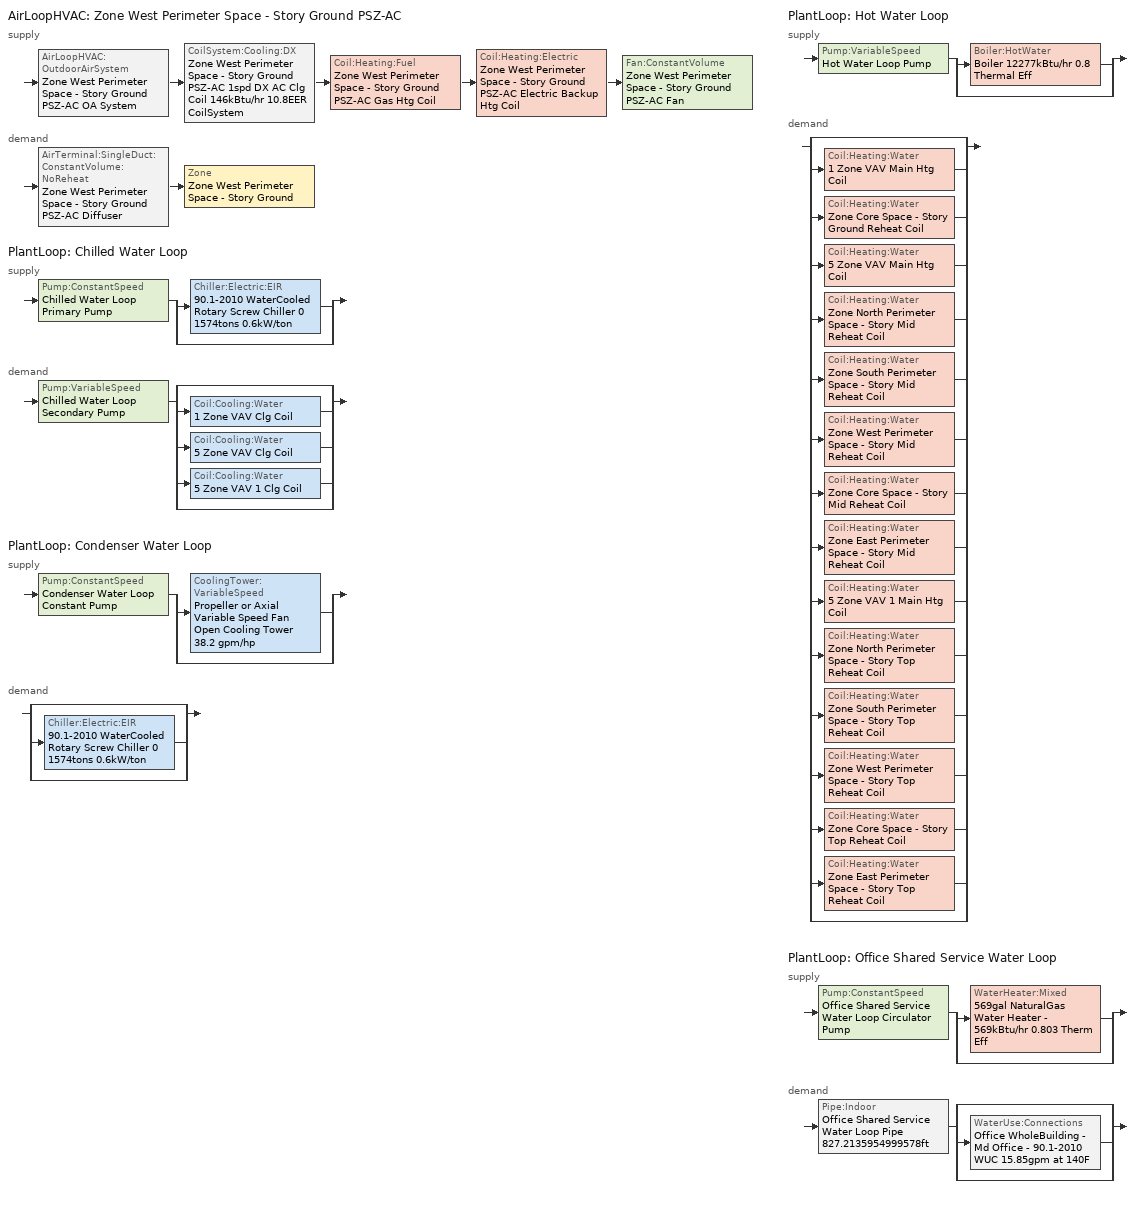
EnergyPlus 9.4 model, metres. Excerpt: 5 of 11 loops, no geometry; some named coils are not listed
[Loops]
AirLoopHVAC 'Zone West Perimeter Space - Story Ground PSZ-AC'
 supply: AirLoopHVAC:OutdoorAirSystem 'Zone West Perimeter Space - Story Ground PSZ-AC OA System' > CoilSystem:Cooling:DX 'Zone West Perimeter Space - Story Ground PSZ-AC 1spd DX AC Clg Coil 146kBtu/hr 10.8EER CoilSystem' > Coil:Heating:Fuel 'Zone West Perimeter Space - Story Ground PSZ-AC Gas Htg Coil' > Coil:Heating:Electric 'Zone West Perimeter Space - Story Ground PSZ-AC Electric Backup Htg Coil' > Fan:ConstantVolume 'Zone West Perimeter Space - Story Ground PSZ-AC Fan'
 demand: AirTerminal:SingleDuct:ConstantVolume:NoReheat 'Zone West Perimeter Space - Story Ground PSZ-AC Diffuser' > Zone 'Zone West Perimeter Space - Story Ground'
PlantLoop 'Chilled Water Loop'
 supply: Pump:ConstantSpeed 'Chilled Water Loop Primary Pump' > split
  | Chiller:Electric:EIR '90.1-2010 WaterCooled  Rotary Screw Chiller 0 1574tons 0.6kW/ton'
  | bypass
 demand: Pump:VariableSpeed 'Chilled Water Loop Secondary Pump' > split
  | bypass
  | Coil:Cooling:Water '1 Zone VAV Clg Coil'
  | Coil:Cooling:Water '5 Zone VAV Clg Coil'
  | Coil:Cooling:Water '5 Zone VAV 1 Clg Coil'
  | bypass
PlantLoop 'Condenser Water Loop'
 supply: Pump:ConstantSpeed 'Condenser Water Loop Constant Pump' > split
  | CoolingTower:VariableSpeed 'Propeller or Axial Variable Speed Fan Open Cooling Tower 38.2 gpm/hp'
  | bypass
 demand: split
  | bypass
  | Chiller:Electric:EIR '90.1-2010 WaterCooled  Rotary Screw Chiller 0 1574tons 0.6kW/ton'
  | bypass
PlantLoop 'Hot Water Loop'
 supply: Pump:VariableSpeed 'Hot Water Loop Pump' > split
  | Boiler:HotWater 'Boiler 12277kBtu/hr 0.8 Thermal Eff'
  | bypass
 demand: split
  | bypass
  | Coil:Heating:Water '1 Zone VAV Main Htg Coil'
  | Coil:Heating:Water 'Zone Core Space - Story Ground Reheat Coil'
  | Coil:Heating:Water '5 Zone VAV Main Htg Coil'
  | Coil:Heating:Water 'Zone North Perimeter Space - Story Mid Reheat Coil'
  | Coil:Heating:Water 'Zone South Perimeter Space - Story Mid Reheat Coil'
  | Coil:Heating:Water 'Zone West Perimeter Space - Story Mid Reheat Coil'
  | Coil:Heating:Water 'Zone Core Space - Story Mid Reheat Coil'
  | Coil:Heating:Water 'Zone East Perimeter Space - Story Mid Reheat Coil'
  | Coil:Heating:Water '5 Zone VAV 1 Main Htg Coil'
  | Coil:Heating:Water 'Zone North Perimeter Space - Story Top Reheat Coil'
  | Coil:Heating:Water 'Zone South Perimeter Space - Story Top Reheat Coil'
  | Coil:Heating:Water 'Zone West Perimeter Space - Story Top Reheat Coil'
  | Coil:Heating:Water 'Zone Core Space - Story Top Reheat Coil'
  | Coil:Heating:Water 'Zone East Perimeter Space - Story Top Reheat Coil'
  | bypass
PlantLoop 'Office Shared Service Water Loop'
 supply: Pump:ConstantSpeed 'Office Shared Service Water Loop Circulator Pump' > split
  | WaterHeater:Mixed '569gal NaturalGas Water Heater - 569kBtu/hr 0.803 Therm Eff'
  | bypass
 demand: Pipe:Indoor 'Office Shared Service Water Loop Pipe 827.2135954999578ft' > split
  | bypass
  | WaterUse:Connections 'Office WholeBuilding - Md Office - 90.1-2010 WUC 15.85gpm at 140F'
  | bypass
[Material] Roughness=Smooth; Thermal Absorptance=0.9; Solar Absorptance=0.7; Visible Absorptance=0.7
Name | Thickness {m} | Conductivity {W/m-K} | Density {kg/m3} | Specific Heat {J/kg-K}
Copper pipe 0.75in type L | 0.001143 | 386 | 8906.27 | 385.1856
Fiberglass batt 0.5in | 0.0127 | 0.0663448 | 11.2129 | 837.36
[Construction]
Copper pipe 0.75in type L with 0.5in fiberglass batt: Fiberglass batt 0.5in, Copper pipe 0.75in type L
[ZoneControl:Thermostat]
Zone West Perimeter Space - Story Ground Thermostat: Zone or ZoneList=Zone West Perimeter Space - Story Ground; Control Type Schedule=Zone West Perimeter Space - Story Ground Thermostat Schedule; Control 1=Office WholeBuilding - Md Office - 90.1-2010 Thermostat 12; Temperature Difference Between Cutout And Setpoint {deltaC}=0
[ThermostatSetpoint:DualSetpoint]
Office WholeBuilding - Md Office - 90.1-2010 Thermostat 12: Heating Setpoint Temperature Schedule=OfficeMedium HTGSETP_SCH_PACU_VAV_bot; Cooling Setpoint Temperature Schedule=OfficeMedium CLGSETP_SCH_NO_SETBACK
[Coil:Heating:Water] Availability Schedule=Always On Discrete; U-Factor Times Area Value {W/K}=Autosize; Maximum Water Flow Rate {m3/s}=Autosize; Performance Input Method=UFactorTimesAreaAndDesignWaterFlowRate; Rated Capacity {W}=Autosize; Rated Inlet Water Temperature {C}=82.2222; Rated Inlet Air Temperature {C}=12.7778; Rated Outlet Water Temperature {C}=71.1111; Rated Outlet Air Temperature {C}=40; Rated Ratio for Air and Water Convection=0.5
Zone Core Space - Story Ground Reheat Coil; Zone Core Space - Story Mid Reheat Coil; Zone Core Space - Story Top Reheat Coil; Zone East Perimeter Space - Story Mid Reheat Coil; Zone East Perimeter Space - Story Top Reheat Coil; Zone North Perimeter Space - Story Mid Reheat Coil; Zone North Perimeter Space - Story Top Reheat Coil; Zone South Perimeter Space - Story Mid Reheat Coil; Zone South Perimeter Space - Story Top Reheat Coil; Zone West Perimeter Space - Story Mid Reheat Coil; Zone West Perimeter Space - Story Top Reheat Coil
[Zone equipment]
Zone West Perimeter Space - Story Ground: Zone West Perimeter Space - Story Ground PSZ-AC Diffuser
[Sizing:Zone]
Zone West Perimeter Space - Story Ground: Zone Cooling Design Supply Air Temperature Input Method=SupplyAirTemperature; Zone Cooling Design Supply Air Temperature {C}=12.7778; Zone Cooling Design Supply Air Temperature Difference {deltaC}=11.11; Zone Heating Design Supply Air Temperature Input Method=SupplyAirTemperature; Zone Heating Design Supply Air Temperature {C}=50; Zone Heating Design Supply Air Temperature Difference {deltaC}=11.11; Zone Cooling Design Supply Air Humidity Ratio {kgWater/kgDryAir}=0.0085; Zone Heating Design Supply Air Humidity Ratio {kgWater/kgDryAir}=0.008; Design Specification Outdoor Air Object=Office WholeBuilding - Md Office Ventilation; Cooling Design Air Flow Method=DesignDay; Cooling Design Air Flow Rate {m3/s}=0; Cooling Minimum Air Flow per Zone Floor Area {m3/s-m2}=0.000762; Cooling Minimum Air Flow {m3/s}=0; Cooling Minimum Air Flow Fraction=0; Heating Design Air Flow Method=DesignDay; Heating Design Air Flow Rate {m3/s}=0; Heating Maximum Air Flow per Zone Floor Area {m3/s-m2}=0.002032; Heating Maximum Air Flow {m3/s}=0.141576; Heating Maximum Air Flow Fraction=0.3; Account for Dedicated Outdoor Air System=No
[Controller:MechanicalVentilation]
Controller Mechanical Ventilation 4: Availability Schedule=Zone West Perimeter Space - Story Ground PSZ-AC Occ Sch; Demand Controlled Ventilation=No; System Outdoor Air Method=ZoneSum; Zone or ZoneList Name 1=Zone West Perimeter Space - Story Ground; Design Specification Outdoor Air Object Name 1=Office WholeBuilding - Md Office Ventilation
[DesignSpecification:OutdoorAir]
Office WholeBuilding - Md Office Ventilation: Outdoor Air Method=Sum; Outdoor Air Flow per Person {m3/s-person}=0; Outdoor Air Flow per Zone Floor Area {m3/s-m2}=0.0004318; Outdoor Air Flow per Zone {m3/s}=0; Outdoor Air Flow Air Changes per Hour {1/hr}=0
[AirTerminal:SingleDuct:ConstantVolume:NoReheat]
Zone West Perimeter Space - Story Ground PSZ-AC Diffuser: Availability Schedule=Always On Discrete; Maximum Air Flow Rate {m3/s}=AutoSize
[AirLoopHVAC]
Zone West Perimeter Space - Story Ground PSZ-AC: Design Supply Air Flow Rate {m3/s}=AutoSize; Design Return Air Flow Fraction of Supply Air Flow=1
[Sizing:System]
Zone West Perimeter Space - Story Ground PSZ-AC: Type of Load to Size On=Sensible; Design Outdoor Air Flow Rate {m3/s}=Autosize; Central Heating Maximum System Air Flow Ratio=1; Preheat Design Temperature {C}=7.22222; Preheat Design Humidity Ratio {kgWater/kgDryAir}=0.008; Precool Design Temperature {C}=12.7778; Precool Design Humidity Ratio {kgWater/kgDryAir}=0.008; Central Cooling Design Supply Air Temperature {C}=12.7778; Central Heating Design Supply Air Temperature {C}=50; Type of Zone Sum to Use=Coincident; 100% Outdoor Air in Cooling=No; 100% Outdoor Air in Heating=No; Central Cooling Design Supply Air Humidity Ratio {kgWater/kgDryAir}=0.0085; Central Heating Design Supply Air Humidity Ratio {kgWater/kgDryAir}=0.008; Cooling Supply Air Flow Rate Method=DesignDay; Cooling Supply Air Flow Rate {m3/s}=0; Cooling Supply Air Flow Rate Per Floor Area {m3/s-m2}=0.00996765; Cooling Fraction of Autosized Cooling Supply Air Flow Rate=1; Cooling Supply Air Flow Rate Per Unit Cooling Capacity {m3/s-W}=3.94755e-05; Heating Supply Air Flow Rate Method=DesignDay; Heating Supply Air Flow Rate {m3/s}=0; Heating Supply Air Flow Rate Per Floor Area {m3/s-m2}=0.00996765; Heating Fraction of Autosized Heating Supply Air Flow Rate=1; Heating Fraction of Autosized Cooling Supply Air Flow Rate=1; Heating Supply Air Flow Rate Per Unit Heating Capacity {m3/s-W}=3.15882e-05; System Outdoor Air Method=ZoneSum; Zone Maximum Outdoor Air Fraction=1; Cooling Design Capacity Method=CoolingDesignCapacity; Cooling Design Capacity {W}=Autosize; Cooling Design Capacity Per Floor Area {W/m2}=234.7; Fraction of Autosized Cooling Design Capacity=1; Heating Design Capacity Method=HeatingDesignCapacity; Heating Design Capacity {W}=Autosize; Heating Design Capacity Per Floor Area {W/m2}=157; Fraction of Autosized Heating Design Capacity=1; Central Cooling Capacity Control Method=OnOff
[Controller:OutdoorAir]
Zone West Perimeter Space - Story Ground PSZ-AC OA System Controller: Minimum Outdoor Air Flow Rate {m3/s}=Autosize; Maximum Outdoor Air Flow Rate {m3/s}=Autosize; Economizer Control Type=DifferentialDryBulb; Economizer Control Action Type=ModulateFlow; Lockout Type=LockoutWithHeating; Minimum Limit Type=FixedMinimum; Minimum Outdoor Air Schedule=Zone West Perimeter Space - Story Ground PSZ-AC Occ Sch; Mechanical Ventilation Controller=Controller Mechanical Ventilation 4; High Humidity Control=No; Control High Indoor Humidity Based on Outdoor Humidity Ratio=Yes; Heat Recovery Bypass Control Type=BypassWhenWithinEconomizerLimits
[SetpointManager:MixedAir] Control Variable=Temperature
Name | Setpoint Node or NodeList
Zone West Perimeter Space - Story Ground PSZ-AC Mixed Air Node OS Default SPM | Zone West Perimeter Space - Story Ground PSZ-AC Mixed Air Node
Zone West Perimeter Space - Story Ground PSZ-AC 1spd DX AC Clg Coil Outlet Air Node OS Default SPM | Zone West Perimeter Space - Story Ground PSZ-AC 1spd DX AC Clg Coil Outlet Air Node
Zone West Perimeter Space - Story Ground PSZ-AC Gas Htg Coil Outlet Air Node OS Default SPM | Zone West Perimeter Space - Story Ground PSZ-AC Gas Htg Coil Outlet Air Node
Zone West Perimeter Space - Story Ground PSZ-AC Electric Backup Htg Coil Outlet Air Node OS Default SPM | Zone West Perimeter Space - Story Ground PSZ-AC Electric Backup Htg Coil Outlet Air Node
[SetpointManager:Scheduled] Control Variable=Temperature
Name | Schedule | Setpoint Node or NodeList
Chilled Water Loop Setpoint Manager | Chilled Water Loop Temp - 44F | Chilled Water Loop Supply Outlet Node
Hot Water Loop Setpoint Manager | Hot Water Loop Temp - 180F | Hot Water Loop Supply Outlet Node
Service hot water setpoint manager | Service Water Loop Temp - 140F | Office Shared Service Water Loop Supply Outlet Node
[CoilSystem:Cooling:DX]
Zone West Perimeter Space - Story Ground PSZ-AC 1spd DX AC Clg Coil 146kBtu/hr 10.8EER CoilSystem: Availability Schedule=Always On Discrete; Cooling Coil=Zone West Perimeter Space - Story Ground PSZ-AC 1spd DX AC Clg Coil 146kBtu/hr 10.8EER
[Coil:Cooling:DX:SingleSpeed]
Zone West Perimeter Space - Story Ground PSZ-AC 1spd DX AC Clg Coil 146kBtu/hr 10.8EER: Availability Schedule=Always On Discrete; Gross Rated Total Cooling Capacity {W}=Autosize; Gross Rated Sensible Heat Ratio=Autosize; Gross Rated Cooling COP {W/W}=3.73224; Rated Air Flow Rate {m3/s}=Autosize; Rated Evaporator Fan Power Per Volume Flow Rate {W/(m3/s)}=773.3; Total Cooling Capacity Function of Temperature Curve=PSZ-AC_CoolCLennoxStandard10Ton_TGA120S2B_CapFT; Total Cooling Capacity Function of Flow Fraction Curve=AHU-1_CoolCStandard10Ton_CapFF; Energy Input Ratio Function of Temperature Curve=PSZ-AC_CoolCStandard10Ton_EIRFT; Energy Input Ratio Function of Flow Fraction Curve=CoolCLennoxStandard10Ton_TGA120S2B_EIRFFF; Part Load Fraction Correlation Curve=PSZ-AC_CoolCLennoxStandard10Ton_TGA120S2B_PLR; Minimum Outdoor Dry-Bulb Temperature for Compressor Operation {C}=-25; Condenser Type=AirCooled; Evaporative Condenser Effectiveness=0; Evaporative Condenser Air Flow Rate {m3/s}=Autosize; Evaporative Condenser Pump Rated Power Consumption {W}=Autosize; Crankcase Heater Capacity {W}=0; Maximum Outdoor Dry-Bulb Temperature for Crankcase Heater Operation {C}=0; Basin Heater Capacity {W/K}=0; Basin Heater Setpoint Temperature {C}=10
[Coil:Heating:Fuel]
Zone West Perimeter Space - Story Ground PSZ-AC Gas Htg Coil: Availability Schedule=Always On Discrete; Fuel Type=NaturalGas; Burner Efficiency=0.8; Nominal Capacity {W}=AutoSize; Parasitic Electric Load {W}=0; Parasitic Fuel Load {W}=0
[Coil:Heating:Electric]
Zone West Perimeter Space - Story Ground PSZ-AC Electric Backup Htg Coil: Availability Schedule=Always On Discrete; Efficiency=1; Nominal Capacity {W}=Autosize
[Fan:ConstantVolume]
Zone West Perimeter Space - Story Ground PSZ-AC Fan: Availability Schedule=Zone West Perimeter Space - Story Ground PSZ-AC Occ Sch; Fan Total Efficiency=0.58175; Pressure Rise {Pa}=622.722; Maximum Flow Rate {m3/s}=AutoSize; Motor Efficiency=0.895; Motor In Airstream Fraction=1
[SetpointManager:SingleZone:Reheat]
Zone West Perimeter Space - Story Ground Setpoint Manager SZ Reheat: Control Variable=Temperature; Minimum Supply Air Temperature {C}=12.7778; Maximum Supply Air Temperature {C}=50; Control Zone=Zone West Perimeter Space - Story Ground; Setpoint Node or NodeList=Zone West Perimeter Space - Story Ground PSZ-AC Supply Outlet Node
[PlantLoop] Fluid Type=Water; Maximum Loop Flow Rate {m3/s}=Autosize; Minimum Loop Flow Rate {m3/s}=0; Plant Loop Volume {m3}=Autocalculate; Load Distribution Scheme=Optimal; Plant Loop Demand Calculation Scheme=SingleSetpoint
Name | Plant Equipment Operation Scheme | Maximum Loop Temperature {C} | Minimum Loop Temperature {C} | Common Pipe Simulation
Chilled Water Loop | Chilled Water Loop Operation Schemes | 40 | 1 | CommonPipe
Condenser Water Loop | Condenser Water Loop Operation Schemes | 80 | 5
Hot Water Loop | Hot Water Loop Operation Schemes | 100 | 10
Office Shared Service Water Loop | Office Shared Service Water Loop Operation Schemes | 60 | 10
[Sizing:Plant]
Name | Loop Type | Design Loop Exit Temperature {C} | Loop Design Temperature Difference {deltaC} | Sizing Option | Zone Timesteps in Averaging Window | Coincident Sizing Factor Mode
Chilled Water Loop | Cooling | 6.66667 | 5.61111 | NonCoincident | 1 | None
Condenser Water Loop | Condenser | 29.4444 | 5.55556 | Coincident | 6 | GlobalCoolingSizingFactor
Hot Water Loop | Heating | 82.2222 | 11.1111 | NonCoincident | 1 | None
Office Shared Service Water Loop | Heating | 60 | 5 | NonCoincident | 1 | None
[Pump:ConstantSpeed] Design Flow Rate {m3/s}=Autosize; Design Power Consumption {W}=Autosize; Fraction of Motor Inefficiencies to Fluid Stream=0; Pump Control Type=Intermittent; Design Power Sizing Method=PowerPerFlowPerPressure; Design Electric Power per Unit Flow Rate {W/(m3/s)}=348701.1; Design Shaft Power per Unit Flow Rate per Unit Head {W-s/m3-Pa}=1.28205
Name | Design Pump Head {Pa} | Motor Efficiency
Chilled Water Loop Primary Pump | 44836 | 0.93
Condenser Water Loop Constant Pump | 148557 | 0.954
Office Shared Service Water Loop Circulator Pump | 29890.7 | 0.855
[Chiller:Electric:EIR]
90.1-2010 WaterCooled  Rotary Screw Chiller 0 1574tons 0.6kW/ton: Reference Capacity {W}=Autosize; Reference COP {W/W}=5.67258; Reference Leaving Chilled Water Temperature {C}=6.66667; Reference Entering Condenser Fluid Temperature {C}=35; Reference Chilled Water Flow Rate {m3/s}=Autosize; Reference Condenser Fluid Flow Rate {m3/s}=Autosize; Cooling Capacity Function of Temperature Curve=WaterCooled_PositiveDisplacement_Chiller_GT150_2010_PathA_CAPFT; Electric Input to Cooling Output Ratio Function of Temperature Curve=WaterCooled_PositiveDisplacement_Chiller_GT150_2010_PathA_EIRFT; Electric Input to Cooling Output Ratio Function of Part Load Ratio Curve=ChlrWtrPosDispPathAAllEIRRatio_fQRatio; Minimum Part Load Ratio=0.15; Maximum Part Load Ratio=1; Optimum Part Load Ratio=1; Minimum Unloading Ratio=0.25; Condenser Type=WaterCooled; Condenser Fan Power Ratio {W/W}=0; Fraction of Compressor Electric Consumption Rejected by Condenser=1; Leaving Chilled Water Lower Temperature Limit {C}=2.22222; Chiller Flow Mode=ConstantFlow; Sizing Factor=1; Basin Heater Capacity {W/K}=0; Basin Heater Setpoint Temperature {C}=10; Condenser Heat Recovery Relative Capacity Fraction=1
[Pump:VariableSpeed] Design Maximum Flow Rate {m3/s}=Autosize; Design Power Consumption {W}=Autosize; Fraction of Motor Inefficiencies to Fluid Stream=0; Coefficient 1 of the Part Load Performance Curve=0; Design Minimum Flow Rate {m3/s}=0; Pump Control Type=Intermittent; Skin Loss Radiative Fraction=0.5; Design Power Sizing Method=PowerPerFlowPerPressure; Design Electric Power per Unit Flow Rate {W/(m3/s)}=348701.1; Design Shaft Power per Unit Flow Rate per Unit Head {W/((m3/s)-Pa)}=1.28205; Design Minimum Flow Rate Fraction=0
Name | Design Pump Head {Pa} | Motor Efficiency | Coefficient 2 of the Part Load Performance Curve | Coefficient 3 of the Part Load Performance Curve | Coefficient 4 of the Part Load Performance Curve
Chilled Water Loop Secondary Pump | 134508 | 0.95 | 0.0205 | 0.4101 | 0.5753
Hot Water Loop Pump | 179344 | 0.936 | 1 | 0 | 0
[PlantEquipmentOperationSchemes] Control Scheme Schedule Name 1=Always On Discrete
Name | Control Scheme Object Type 1 | Control Scheme Name 1
Chilled Water Loop Operation Schemes | PlantEquipmentOperation:CoolingLoad | Chilled Water Loop Cooling Operation Scheme
Condenser Water Loop Operation Schemes | PlantEquipmentOperation:CoolingLoad | Condenser Water Loop Cooling Operation Scheme
Hot Water Loop Operation Schemes | PlantEquipmentOperation:HeatingLoad | Hot Water Loop Heating Operation Scheme
Office Shared Service Water Loop Operation Schemes | PlantEquipmentOperation:HeatingLoad | Office Shared Service Water Loop Heating Operation Scheme
[PlantEquipmentOperation:CoolingLoad] Load Range Lower Limit 1 {W}=0; Load Range Upper Limit 1 {W}=1000000000
Name | Range Equipment List Name 1
Chilled Water Loop Cooling Operation Scheme | Chilled Water Loop Cooling Equipment List
Condenser Water Loop Cooling Operation Scheme | Condenser Water Loop Cooling Equipment List
[PlantEquipmentList]
Chilled Water Loop Cooling Equipment List: Chiller:Electric:EIR, 90.1-2010 WaterCooled  Rotary Screw Chiller 0 1574tons 0.6kW/ton
Condenser Water Loop Cooling Equipment List: CoolingTower:VariableSpeed, Propeller or Axial Variable Speed Fan Open Cooling Tower 38.2 gpm/hp
Hot Water Loop Heating Equipment List: Boiler:HotWater, Boiler 12277kBtu/hr 0.8 Thermal Eff
Office Shared Service Water Loop Heating Equipment List: WaterHeater:Mixed, 569gal NaturalGas Water Heater - 569kBtu/hr 0.803 Therm Eff
[CoolingTower:VariableSpeed]
Propeller or Axial Variable Speed Fan Open Cooling Tower 38.2 gpm/hp: Model Type=CoolToolsCrossFlow; Design Inlet Air Wet-Bulb Temperature {C}=22.5; Design Approach Temperature {deltaC}=5.55556; Design Range Temperature {deltaC}=5.55556; Design Water Flow Rate {m3/s}=Autosize; Design Air Flow Rate {m3/s}=Autosize; Design Fan Power {W}=94569.6; Fan Power Ratio Function of Air Flow Rate Ratio Curve=VSD-TWR-FAN-FPLR; Minimum Air Flow Rate Ratio=0.2; Fraction of Tower Capacity in Free Convection Regime=0.125; Basin Heater Capacity {W/K}=0; Basin Heater Setpoint Temperature {C}=2; Evaporation Loss Mode=SaturatedExit; Evaporation Loss Factor {percent/K}=0.2; Drift Loss Percent {percent}=0.008; Blowdown Calculation Mode=ConcentrationRatio; Blowdown Concentration Ratio=3; Number of Cells=1; Sizing Factor=1
[SetpointManager:FollowOutdoorAirTemperature]
Condenser Water Loop Setpoint Manager Follow OATwb with 10.0F Approach: Control Variable=Temperature; Reference Temperature Type=OutdoorAirWetBulb; Offset Temperature Difference {deltaC}=5.55556; Maximum Setpoint Temperature {C}=28.0556; Minimum Setpoint Temperature {C}=21.1111; Setpoint Node or NodeList=Condenser Water Loop Supply Outlet Node
[Boiler:HotWater]
Boiler 12277kBtu/hr 0.8 Thermal Eff: Fuel Type=NaturalGas; Nominal Capacity {W}=Autosize; Nominal Thermal Efficiency=0.8; Efficiency Curve Temperature Evaluation Variable=LeavingBoiler; Normalized Boiler Efficiency Curve=Boiler with No Minimum Turndown; Design Water Flow Rate {m3/s}=Autosize; Minimum Part Load Ratio=0; Maximum Part Load Ratio=1.2; Optimum Part Load Ratio=1; Water Outlet Upper Temperature Limit {C}=95; Boiler Flow Mode=LeavingSetpointModulated; Parasitic Electric Load {W}=0; Sizing Factor=1
[PlantEquipmentOperation:HeatingLoad] Load Range Lower Limit 1 {W}=0; Load Range Upper Limit 1 {W}=1000000000
Name | Range Equipment List Name 1
Hot Water Loop Heating Operation Scheme | Hot Water Loop Heating Equipment List
Office Shared Service Water Loop Heating Operation Scheme | Office Shared Service Water Loop Heating Equipment List
[WaterHeater:Mixed]
569gal NaturalGas Water Heater - 569kBtu/hr 0.803 Therm Eff: Tank Volume {m3}=2.15455; Setpoint Temperature Schedule=Service Water Loop Temp - 140F; Deadband Temperature Difference {deltaC}=2; Maximum Temperature Limit {C}=60; Heater Control Type=Cycle; Heater Maximum Capacity {W}=166808; Heater Ignition Minimum Flow Rate {m3/s}=0; Heater Ignition Delay {s}=0; Heater Fuel Type=NaturalGas; Heater Thermal Efficiency=0.802833; Off Cycle Parasitic Fuel Consumption Rate {W}=0; Off Cycle Parasitic Fuel Type=NaturalGas; Off Cycle Parasitic Heat Fraction to Tank=0; On Cycle Parasitic Fuel Consumption Rate {W}=0; On Cycle Parasitic Fuel Type=NaturalGas; On Cycle Parasitic Heat Fraction to Tank=0; Ambient Temperature Indicator=Schedule; Ambient Temperature Schedule=Water Heater Ambient Temp Schedule - 71.6f; Off Cycle Loss Coefficient to Ambient Temperature {W/K}=15.1895; Off Cycle Loss Fraction to Zone=1; On Cycle Loss Coefficient to Ambient Temperature {W/K}=15.1895; On Cycle Loss Fraction to Zone=1; Use Side Effectiveness=1; Source Side Effectiveness=1; Use Side Design Flow Rate {m3/s}=Autosize; Source Side Design Flow Rate {m3/s}=Autosize; Indirect Water Heating Recovery Time {hr}=1.5; Source Side Flow Control Mode=IndirectHeatPrimarySetpoint
[Pipe:Indoor]
Office Shared Service Water Loop Pipe 827.2135954999578ft: Construction=Copper pipe 0.75in type L with 0.5in fiberglass batt; Environment Type=Schedule; Ambient Temperature Schedule=Office Shared Service Water Loop Piping Air Temp - 70F; Ambient Air Velocity Schedule=Office Shared Service Water Loop Piping Air Velocity - 0.67mph; Pipe Inside Diameter {m}=0.019939; Pipe Length {m}=252.135
[WaterUse:Connections]
Office WholeBuilding - Md Office - 90.1-2010 WUC 15.85gpm at 140F: Water Use Equipment Name 1=Office WholeBuilding - Md Office - 90.1-2010 Service Water Use 15.85gpm at 140F
[WaterUse:Equipment]
Office WholeBuilding - Md Office - 90.1-2010 Service Water Use 15.85gpm at 140F: Peak Flow Rate {m3/s}=0.000999975; Flow Rate Fraction Schedule=OfficeMedium BLDG_SWH_SCH; Target Temperature Schedule=Mixed Water At Faucet Temp - 140F; Sensible Fraction Schedule=Fraction Sensible - 0.2; Latent Fraction Schedule=Fraction Latent - 0.05
[Schedule:Compact]
Zone West Perimeter Space - Story Ground Thermostat Schedule: Through: 12/31, For: AllDays, Until: 24:00, 4
[Schedule:Day:Interval]
OfficeMedium HTGSETP_SCH_PACU_VAV_bot Wkdy Day: No, 05:00, 15.6, 22:00, 21, 24:00, 15.6
OfficeMedium HTGSETP_SCH_PACU_VAV_bot Sat Day: No, 05:00, 15.6, 17:00, 21, 24:00, 15.6
OfficeMedium HTGSETP_SCH_PACU_VAV_bot Default; OfficeMedium HTGSETP_SCH_PACU_VAV_bot Summer Design Day: No, 24:00, 15.6
OfficeMedium HTGSETP_SCH_PACU_VAV_bot Winter Design Day: No, 05:00, 15.6, 06:00, 17.6, 07:00, 19.6, 22:00, 21, 24:00, 15.6
OfficeMedium CLGSETP_SCH_NO_SETBACK Default|WntrDsn|Sat|Wkdy Day; OfficeMedium CLGSETP_SCH_NO_SETBACK Default; OfficeMedium CLGSETP_SCH_NO_SETBACK Winter Design Day: No, 24:00, 24
OfficeMedium CLGSETP_SCH_NO_SETBACK Summer Design Day: No, 05:00, 26.7, 06:00, 25.7, 07:00, 25, 22:00, 24, 24:00, 26.7
Zone West Perimeter Space - Story Ground PSZ-AC Occ Sch Default: No, 07:00, 0, 18:00, 1, 24:00, 0
Zone West Perimeter Space - Story Ground PSZ-AC Occ Sch Saturday: No, 08:00, 0, 12:00, 1, 24:00, 0
Zone West Perimeter Space - Story Ground PSZ-AC Occ Sch Sunday: No, 24:00, 0
Zone West Perimeter Space - Story Ground PSZ-AC Occ Sch Summer Design Day; Zone West Perimeter Space - Story Ground PSZ-AC Occ Sch Winter Design Day: No, 24:00, 1
Chilled Water Loop Temp - 44F Default: No, 24:00, 6.66667
Fraction Latent - 0.05 Default: No, 24:00, 0.05
Fraction Sensible - 0.2 Default: No, 24:00, 0.2
Hot Water Loop Temp - 180F Default: No, 24:00, 82.2222
Mixed Water At Faucet Temp - 140F Default; Service Water Loop Temp - 140F Default: No, 24:00, 60
Office Shared Service Water Loop Piping Air Temp - 70F Default: No, 24:00, 21.1111
Office Shared Service Water Loop Piping Air Velocity - 0.67mph Default: No, 24:00, 0.3
OfficeMedium BLDG_SWH_SCH Default: No, 06:00, 0, 11:00, 0.04, 13:00, 0.06, 14:00, 0.09, 15:00, 0.06, 18:00, 0.04, 24:00, 0
OfficeMedium BLDG_SWH_SCH SmrDsn|Wkdy Day; OfficeMedium BLDG_SWH_SCH Summer Design Day: No, 06:00, 0, 07:00, 0.07, 08:00, 0.19, 09:00, 0.35, 10:00, 0.38, 11:00, 0.39, 12:00, 0.47, 13:00, 0.57, 14:00, 0.54, 15:00, 0.34, 16:00, 0.33, 17:00, 0.44, 18:00, 0.26, 19:00, 0.21, 20:00, 0.15, 21:00, 0.17, 22:00, 0.08, 24:00, 0.05
OfficeMedium BLDG_SWH_SCH Winter Design Day; OfficeMedium BLDG_SWH_SCH WntrDsn|Sat Day: No, 06:00, 0, 07:00, 0.07, 08:00, 0.11, 09:00, 0.15, 10:00, 0.21, 11:00, 0.19, 12:00, 0.23, 13:00, 0.2, 14:00, 0.19, 15:00, 0.15, 16:00, 0.13, 17:00, 0.14, 19:00, 0.07, 24:00, 0
Water Heater Ambient Temp Schedule - 71.6f Default: No, 24:00, 22
[Schedule:Week:Daily]
OfficeMedium HTGSETP_SCH_PACU_VAV_bot Week Rule - Jan1-Jan3: OfficeMedium HTGSETP_SCH_PACU_VAV_bot Wkdy Day, OfficeMedium HTGSETP_SCH_PACU_VAV_bot Wkdy Day, OfficeMedium HTGSETP_SCH_PACU_VAV_bot Wkdy Day, OfficeMedium HTGSETP_SCH_PACU_VAV_bot Wkdy Day, OfficeMedium HTGSETP_SCH_PACU_VAV_bot Wkdy Day, OfficeMedium HTGSETP_SCH_PACU_VAV_bot Wkdy Day, OfficeMedium HTGSETP_SCH_PACU_VAV_bot Sat Day, OfficeMedium HTGSETP_SCH_PACU_VAV_bot Default, OfficeMedium HTGSETP_SCH_PACU_VAV_bot Summer Design Day, OfficeMedium HTGSETP_SCH_PACU_VAV_bot Winter Design Day, OfficeMedium HTGSETP_SCH_PACU_VAV_bot Default, OfficeMedium HTGSETP_SCH_PACU_VAV_bot Default
OfficeMedium HTGSETP_SCH_PACU_VAV_bot Week Rule - Jan4-Dec31: OfficeMedium HTGSETP_SCH_PACU_VAV_bot Default, OfficeMedium HTGSETP_SCH_PACU_VAV_bot Wkdy Day, OfficeMedium HTGSETP_SCH_PACU_VAV_bot Wkdy Day, OfficeMedium HTGSETP_SCH_PACU_VAV_bot Wkdy Day, OfficeMedium HTGSETP_SCH_PACU_VAV_bot Wkdy Day, OfficeMedium HTGSETP_SCH_PACU_VAV_bot Wkdy Day, OfficeMedium HTGSETP_SCH_PACU_VAV_bot Sat Day, OfficeMedium HTGSETP_SCH_PACU_VAV_bot Default, OfficeMedium HTGSETP_SCH_PACU_VAV_bot Summer Design Day, OfficeMedium HTGSETP_SCH_PACU_VAV_bot Winter Design Day, OfficeMedium HTGSETP_SCH_PACU_VAV_bot Default, OfficeMedium HTGSETP_SCH_PACU_VAV_bot Default
OfficeMedium CLGSETP_SCH_NO_SETBACK Week Rule - Jan1-Jan3: OfficeMedium CLGSETP_SCH_NO_SETBACK Default|WntrDsn|Sat|Wkdy Day, OfficeMedium CLGSETP_SCH_NO_SETBACK Default|WntrDsn|Sat|Wkdy Day, OfficeMedium CLGSETP_SCH_NO_SETBACK Default|WntrDsn|Sat|Wkdy Day, OfficeMedium CLGSETP_SCH_NO_SETBACK Default|WntrDsn|Sat|Wkdy Day, OfficeMedium CLGSETP_SCH_NO_SETBACK Default|WntrDsn|Sat|Wkdy Day, OfficeMedium CLGSETP_SCH_NO_SETBACK Default|WntrDsn|Sat|Wkdy Day, OfficeMedium CLGSETP_SCH_NO_SETBACK Default|WntrDsn|Sat|Wkdy Day, OfficeMedium CLGSETP_SCH_NO_SETBACK Default, OfficeMedium CLGSETP_SCH_NO_SETBACK Summer Design Day, OfficeMedium CLGSETP_SCH_NO_SETBACK Winter Design Day, OfficeMedium CLGSETP_SCH_NO_SETBACK Default, OfficeMedium CLGSETP_SCH_NO_SETBACK Default
OfficeMedium CLGSETP_SCH_NO_SETBACK Week Rule - Jan4-Dec31: OfficeMedium CLGSETP_SCH_NO_SETBACK Default, OfficeMedium CLGSETP_SCH_NO_SETBACK Default|WntrDsn|Sat|Wkdy Day, OfficeMedium CLGSETP_SCH_NO_SETBACK Default|WntrDsn|Sat|Wkdy Day, OfficeMedium CLGSETP_SCH_NO_SETBACK Default|WntrDsn|Sat|Wkdy Day, OfficeMedium CLGSETP_SCH_NO_SETBACK Default|WntrDsn|Sat|Wkdy Day, OfficeMedium CLGSETP_SCH_NO_SETBACK Default|WntrDsn|Sat|Wkdy Day, OfficeMedium CLGSETP_SCH_NO_SETBACK Default|WntrDsn|Sat|Wkdy Day, OfficeMedium CLGSETP_SCH_NO_SETBACK Default, OfficeMedium CLGSETP_SCH_NO_SETBACK Summer Design Day, OfficeMedium CLGSETP_SCH_NO_SETBACK Winter Design Day, OfficeMedium CLGSETP_SCH_NO_SETBACK Default, OfficeMedium CLGSETP_SCH_NO_SETBACK Default
Zone West Perimeter Space - Story Ground PSZ-AC Occ Sch Week Rule - Jan1-Jan3: Zone West Perimeter Space - Story Ground PSZ-AC Occ Sch Default, Zone West Perimeter Space - Story Ground PSZ-AC Occ Sch Default, Zone West Perimeter Space - Story Ground PSZ-AC Occ Sch Default, Zone West Perimeter Space - Story Ground PSZ-AC Occ Sch Default, Zone West Perimeter Space - Story Ground PSZ-AC Occ Sch Default, Zone West Perimeter Space - Story Ground PSZ-AC Occ Sch Default, Zone West Perimeter Space - Story Ground PSZ-AC Occ Sch Saturday, Zone West Perimeter Space - Story Ground PSZ-AC Occ Sch Default, Zone West Perimeter Space - Story Ground PSZ-AC Occ Sch Summer Design Day, Zone West Perimeter Space - Story Ground PSZ-AC Occ Sch Winter Design Day, Zone West Perimeter Space - Story Ground PSZ-AC Occ Sch Default, Zone West Perimeter Space - Story Ground PSZ-AC Occ Sch Default
Zone West Perimeter Space - Story Ground PSZ-AC Occ Sch Week Rule - Jan4-Dec31: Zone West Perimeter Space - Story Ground PSZ-AC Occ Sch Sunday, Zone West Perimeter Space - Story Ground PSZ-AC Occ Sch Default, Zone West Perimeter Space - Story Ground PSZ-AC Occ Sch Default, Zone West Perimeter Space - Story Ground PSZ-AC Occ Sch Default, Zone West Perimeter Space - Story Ground PSZ-AC Occ Sch Default, Zone West Perimeter Space - Story Ground PSZ-AC Occ Sch Default, Zone West Perimeter Space - Story Ground PSZ-AC Occ Sch Saturday, Zone West Perimeter Space - Story Ground PSZ-AC Occ Sch Default, Zone West Perimeter Space - Story Ground PSZ-AC Occ Sch Summer Design Day, Zone West Perimeter Space - Story Ground PSZ-AC Occ Sch Winter Design Day, Zone West Perimeter Space - Story Ground PSZ-AC Occ Sch Default, Zone West Perimeter Space - Story Ground PSZ-AC Occ Sch Default
Chilled Water Loop Temp - 44F Week Rule - Jan1-Dec31: Chilled Water Loop Temp - 44F Default, Chilled Water Loop Temp - 44F Default, Chilled Water Loop Temp - 44F Default, Chilled Water Loop Temp - 44F Default, Chilled Water Loop Temp - 44F Default, Chilled Water Loop Temp - 44F Default, Chilled Water Loop Temp - 44F Default, Chilled Water Loop Temp - 44F Default, Chilled Water Loop Temp - 44F Default, Chilled Water Loop Temp - 44F Default, Chilled Water Loop Temp - 44F Default, Chilled Water Loop Temp - 44F Default
Fraction Latent - 0.05 Week Rule - Jan1-Dec31: Fraction Latent - 0.05 Default, Fraction Latent - 0.05 Default, Fraction Latent - 0.05 Default, Fraction Latent - 0.05 Default, Fraction Latent - 0.05 Default, Fraction Latent - 0.05 Default, Fraction Latent - 0.05 Default, Fraction Latent - 0.05 Default, Fraction Latent - 0.05 Default, Fraction Latent - 0.05 Default, Fraction Latent - 0.05 Default, Fraction Latent - 0.05 Default
Fraction Sensible - 0.2 Week Rule - Jan1-Dec31: Fraction Sensible - 0.2 Default, Fraction Sensible - 0.2 Default, Fraction Sensible - 0.2 Default, Fraction Sensible - 0.2 Default, Fraction Sensible - 0.2 Default, Fraction Sensible - 0.2 Default, Fraction Sensible - 0.2 Default, Fraction Sensible - 0.2 Default, Fraction Sensible - 0.2 Default, Fraction Sensible - 0.2 Default, Fraction Sensible - 0.2 Default, Fraction Sensible - 0.2 Default
Hot Water Loop Temp - 180F Week Rule - Jan1-Dec31: Hot Water Loop Temp - 180F Default, Hot Water Loop Temp - 180F Default, Hot Water Loop Temp - 180F Default, Hot Water Loop Temp - 180F Default, Hot Water Loop Temp - 180F Default, Hot Water Loop Temp - 180F Default, Hot Water Loop Temp - 180F Default, Hot Water Loop Temp - 180F Default, Hot Water Loop Temp - 180F Default, Hot Water Loop Temp - 180F Default, Hot Water Loop Temp - 180F Default, Hot Water Loop Temp - 180F Default
Mixed Water At Faucet Temp - 140F Week Rule - Jan1-Dec31: Mixed Water At Faucet Temp - 140F Default, Mixed Water At Faucet Temp - 140F Default, Mixed Water At Faucet Temp - 140F Default, Mixed Water At Faucet Temp - 140F Default, Mixed Water At Faucet Temp - 140F Default, Mixed Water At Faucet Temp - 140F Default, Mixed Water At Faucet Temp - 140F Default, Mixed Water At Faucet Temp - 140F Default, Mixed Water At Faucet Temp - 140F Default, Mixed Water At Faucet Temp - 140F Default, Mixed Water At Faucet Temp - 140F Default, Mixed Water At Faucet Temp - 140F Default
Office Shared Service Water Loop Piping Air Temp - 70F Week Rule - Jan1-Dec31: Office Shared Service Water Loop Piping Air Temp - 70F Default, Office Shared Service Water Loop Piping Air Temp - 70F Default, Office Shared Service Water Loop Piping Air Temp - 70F Default, Office Shared Service Water Loop Piping Air Temp - 70F Default, Office Shared Service Water Loop Piping Air Temp - 70F Default, Office Shared Service Water Loop Piping Air Temp - 70F Default, Office Shared Service Water Loop Piping Air Temp - 70F Default, Office Shared Service Water Loop Piping Air Temp - 70F Default, Office Shared Service Water Loop Piping Air Temp - 70F Default, Office Shared Service Water Loop Piping Air Temp - 70F Default, Office Shared Service Water Loop Piping Air Temp - 70F Default, Office Shared Service Water Loop Piping Air Temp - 70F Default
Office Shared Service Water Loop Piping Air Velocity - 0.67mph Week Rule - Jan1-Dec31: Office Shared Service Water Loop Piping Air Velocity - 0.67mph Default, Office Shared Service Water Loop Piping Air Velocity - 0.67mph Default, Office Shared Service Water Loop Piping Air Velocity - 0.67mph Default, Office Shared Service Water Loop Piping Air Velocity - 0.67mph Default, Office Shared Service Water Loop Piping Air Velocity - 0.67mph Default, Office Shared Service Water Loop Piping Air Velocity - 0.67mph Default, Office Shared Service Water Loop Piping Air Velocity - 0.67mph Default, Office Shared Service Water Loop Piping Air Velocity - 0.67mph Default, Office Shared Service Water Loop Piping Air Velocity - 0.67mph Default, Office Shared Service Water Loop Piping Air Velocity - 0.67mph Default, Office Shared Service Water Loop Piping Air Velocity - 0.67mph Default, Office Shared Service Water Loop Piping Air Velocity - 0.67mph Default
OfficeMedium BLDG_SWH_SCH Week Rule - Jan1-Jan3: OfficeMedium BLDG_SWH_SCH SmrDsn|Wkdy Day, OfficeMedium BLDG_SWH_SCH SmrDsn|Wkdy Day, OfficeMedium BLDG_SWH_SCH SmrDsn|Wkdy Day, OfficeMedium BLDG_SWH_SCH SmrDsn|Wkdy Day, OfficeMedium BLDG_SWH_SCH SmrDsn|Wkdy Day, OfficeMedium BLDG_SWH_SCH SmrDsn|Wkdy Day, OfficeMedium BLDG_SWH_SCH WntrDsn|Sat Day, OfficeMedium BLDG_SWH_SCH Default, OfficeMedium BLDG_SWH_SCH Summer Design Day, OfficeMedium BLDG_SWH_SCH Winter Design Day, OfficeMedium BLDG_SWH_SCH Default, OfficeMedium BLDG_SWH_SCH Default
OfficeMedium BLDG_SWH_SCH Week Rule - Jan4-Dec31: OfficeMedium BLDG_SWH_SCH Default, OfficeMedium BLDG_SWH_SCH SmrDsn|Wkdy Day, OfficeMedium BLDG_SWH_SCH SmrDsn|Wkdy Day, OfficeMedium BLDG_SWH_SCH SmrDsn|Wkdy Day, OfficeMedium BLDG_SWH_SCH SmrDsn|Wkdy Day, OfficeMedium BLDG_SWH_SCH SmrDsn|Wkdy Day, OfficeMedium BLDG_SWH_SCH WntrDsn|Sat Day, OfficeMedium BLDG_SWH_SCH Default, OfficeMedium BLDG_SWH_SCH Summer Design Day, OfficeMedium BLDG_SWH_SCH Winter Design Day, OfficeMedium BLDG_SWH_SCH Default, OfficeMedium BLDG_SWH_SCH Default
Service Water Loop Temp - 140F Week Rule - Jan1-Dec31: Service Water Loop Temp - 140F Default, Service Water Loop Temp - 140F Default, Service Water Loop Temp - 140F Default, Service Water Loop Temp - 140F Default, Service Water Loop Temp - 140F Default, Service Water Loop Temp - 140F Default, Service Water Loop Temp - 140F Default, Service Water Loop Temp - 140F Default, Service Water Loop Temp - 140F Default, Service Water Loop Temp - 140F Default, Service Water Loop Temp - 140F Default, Service Water Loop Temp - 140F Default
Water Heater Ambient Temp Schedule - 71.6f Week Rule - Jan1-Dec31: Water Heater Ambient Temp Schedule - 71.6f Default, Water Heater Ambient Temp Schedule - 71.6f Default, Water Heater Ambient Temp Schedule - 71.6f Default, Water Heater Ambient Temp Schedule - 71.6f Default, Water Heater Ambient Temp Schedule - 71.6f Default, Water Heater Ambient Temp Schedule - 71.6f Default, Water Heater Ambient Temp Schedule - 71.6f Default, Water Heater Ambient Temp Schedule - 71.6f Default, Water Heater Ambient Temp Schedule - 71.6f Default, Water Heater Ambient Temp Schedule - 71.6f Default, Water Heater Ambient Temp Schedule - 71.6f Default, Water Heater Ambient Temp Schedule - 71.6f Default
[Schedule:Year]
OfficeMedium HTGSETP_SCH_PACU_VAV_bot: OfficeMedium HTGSETP_SCH_PACU_VAV_bot Week Rule - Jan1-Jan3, 1, 1, 1, 3, OfficeMedium HTGSETP_SCH_PACU_VAV_bot Week Rule - Jan4-Dec31, 1, 4, 12, 31
OfficeMedium CLGSETP_SCH_NO_SETBACK: OfficeMedium CLGSETP_SCH_NO_SETBACK Week Rule - Jan1-Jan3, 1, 1, 1, 3, OfficeMedium CLGSETP_SCH_NO_SETBACK Week Rule - Jan4-Dec31, 1, 4, 12, 31
Zone West Perimeter Space - Story Ground PSZ-AC Occ Sch: Zone West Perimeter Space - Story Ground PSZ-AC Occ Sch Week Rule - Jan1-Jan3, 1, 1, 1, 3, Zone West Perimeter Space - Story Ground PSZ-AC Occ Sch Week Rule - Jan4-Dec31, 1, 4, 12, 31
Chilled Water Loop Temp - 44F: Chilled Water Loop Temp - 44F Week Rule - Jan1-Dec31, 1, 1, 12, 31
Fraction Latent - 0.05: Fraction Latent - 0.05 Week Rule - Jan1-Dec31, 1, 1, 12, 31
Fraction Sensible - 0.2: Fraction Sensible - 0.2 Week Rule - Jan1-Dec31, 1, 1, 12, 31
Hot Water Loop Temp - 180F: Hot Water Loop Temp - 180F Week Rule - Jan1-Dec31, 1, 1, 12, 31
Mixed Water At Faucet Temp - 140F: Mixed Water At Faucet Temp - 140F Week Rule - Jan1-Dec31, 1, 1, 12, 31
Office Shared Service Water Loop Piping Air Temp - 70F: Office Shared Service Water Loop Piping Air Temp - 70F Week Rule - Jan1-Dec31, 1, 1, 12, 31
Office Shared Service Water Loop Piping Air Velocity - 0.67mph: Office Shared Service Water Loop Piping Air Velocity - 0.67mph Week Rule - Jan1-Dec31, 1, 1, 12, 31
OfficeMedium BLDG_SWH_SCH: OfficeMedium BLDG_SWH_SCH Week Rule - Jan1-Jan3, 1, 1, 1, 3, OfficeMedium BLDG_SWH_SCH Week Rule - Jan4-Dec31, 1, 4, 12, 31
Service Water Loop Temp - 140F: Service Water Loop Temp - 140F Week Rule - Jan1-Dec31, 1, 1, 12, 31
Water Heater Ambient Temp Schedule - 71.6f: Water Heater Ambient Temp Schedule - 71.6f Week Rule - Jan1-Dec31, 1, 1, 12, 31
[Schedule:Constant]
Always On Discrete: Hourly Value=1
[Curve:Biquadratic]
Name | Coefficient1 Constant | Coefficient2 x | Coefficient3 x**2 | Coefficient4 y | Coefficient5 y**2 | Coefficient6 x*y | Minimum Value of x {BasedOnField A2} | Maximum Value of x {BasedOnField A2} | Minimum Value of y {BasedOnField A3} | Maximum Value of y {BasedOnField A3}
PSZ-AC_CoolCLennoxStandard10Ton_TGA120S2B_CapFT | 0.42415 | 0.04426 | -0.00042 | 0.00333 | -8e-05 | -0.00021 | 17 | 22 | 29 | 46
PSZ-AC_CoolCStandard10Ton_EIRFT | 1.23649 | -0.02431 | 0.00057 | -0.01434 | 0.00063 | -0.00038 | 17 | 22 | 29 | 46
WaterCooled_PositiveDisplacement_Chiller_GT150_2010_PathA_CAPFT | 0.906115 | 0.0292277 | -0.0003647 | -0.0009709 | -9.05e-05 | 0.0002527 | 5 | 10 | 17.78 | 46.11
WaterCooled_PositiveDisplacement_Chiller_GT150_2010_PathA_EIRFT | 0.377312 | -0.0229032 | 0.0016504 | 0.0118156 | 0.0004345 | -0.0010132 | 5 | 10 | 17.78 | 46.11
[Curve:Quadratic]
Name | Coefficient1 Constant | Coefficient2 x | Coefficient3 x**2 | Minimum Value of x {BasedOnField A2} | Maximum Value of x {BasedOnField A2} | Minimum Curve Output {BasedOnField A3}
AHU-1_CoolCStandard10Ton_CapFF | 0.77136 | 0.34053 | -0.11088 | 0.75918 | 1.13877
CoolCLennoxStandard10Ton_TGA120S2B_EIRFFF | 1.2055 | -0.32953 | 0.12308 | 0.75918 | 1.13877
PSZ-AC_CoolCLennoxStandard10Ton_TGA120S2B_PLR | 0.771 | 0.229 | 0 | 0 | 1
ChlrWtrPosDispPathAAllEIRRatio_fQRatio | 0.310965 | 0.322519 | 0.372745 | 0.1 | 1 | 0.35
[Curve:Cubic] Minimum Value of x {BasedOnField A2}=0
Name | Coefficient1 Constant | Coefficient2 x | Coefficient3 x**2 | Coefficient4 x**3 | Maximum Value of x {BasedOnField A2}
VSD-TWR-FAN-FPLR | 0.331629 | -0.885676 | 0.605565 | 0.948482 | 1
Boiler with No Minimum Turndown | 0.7463 | 1.3196 | -2.2154 | 1.1674 | 1.3
